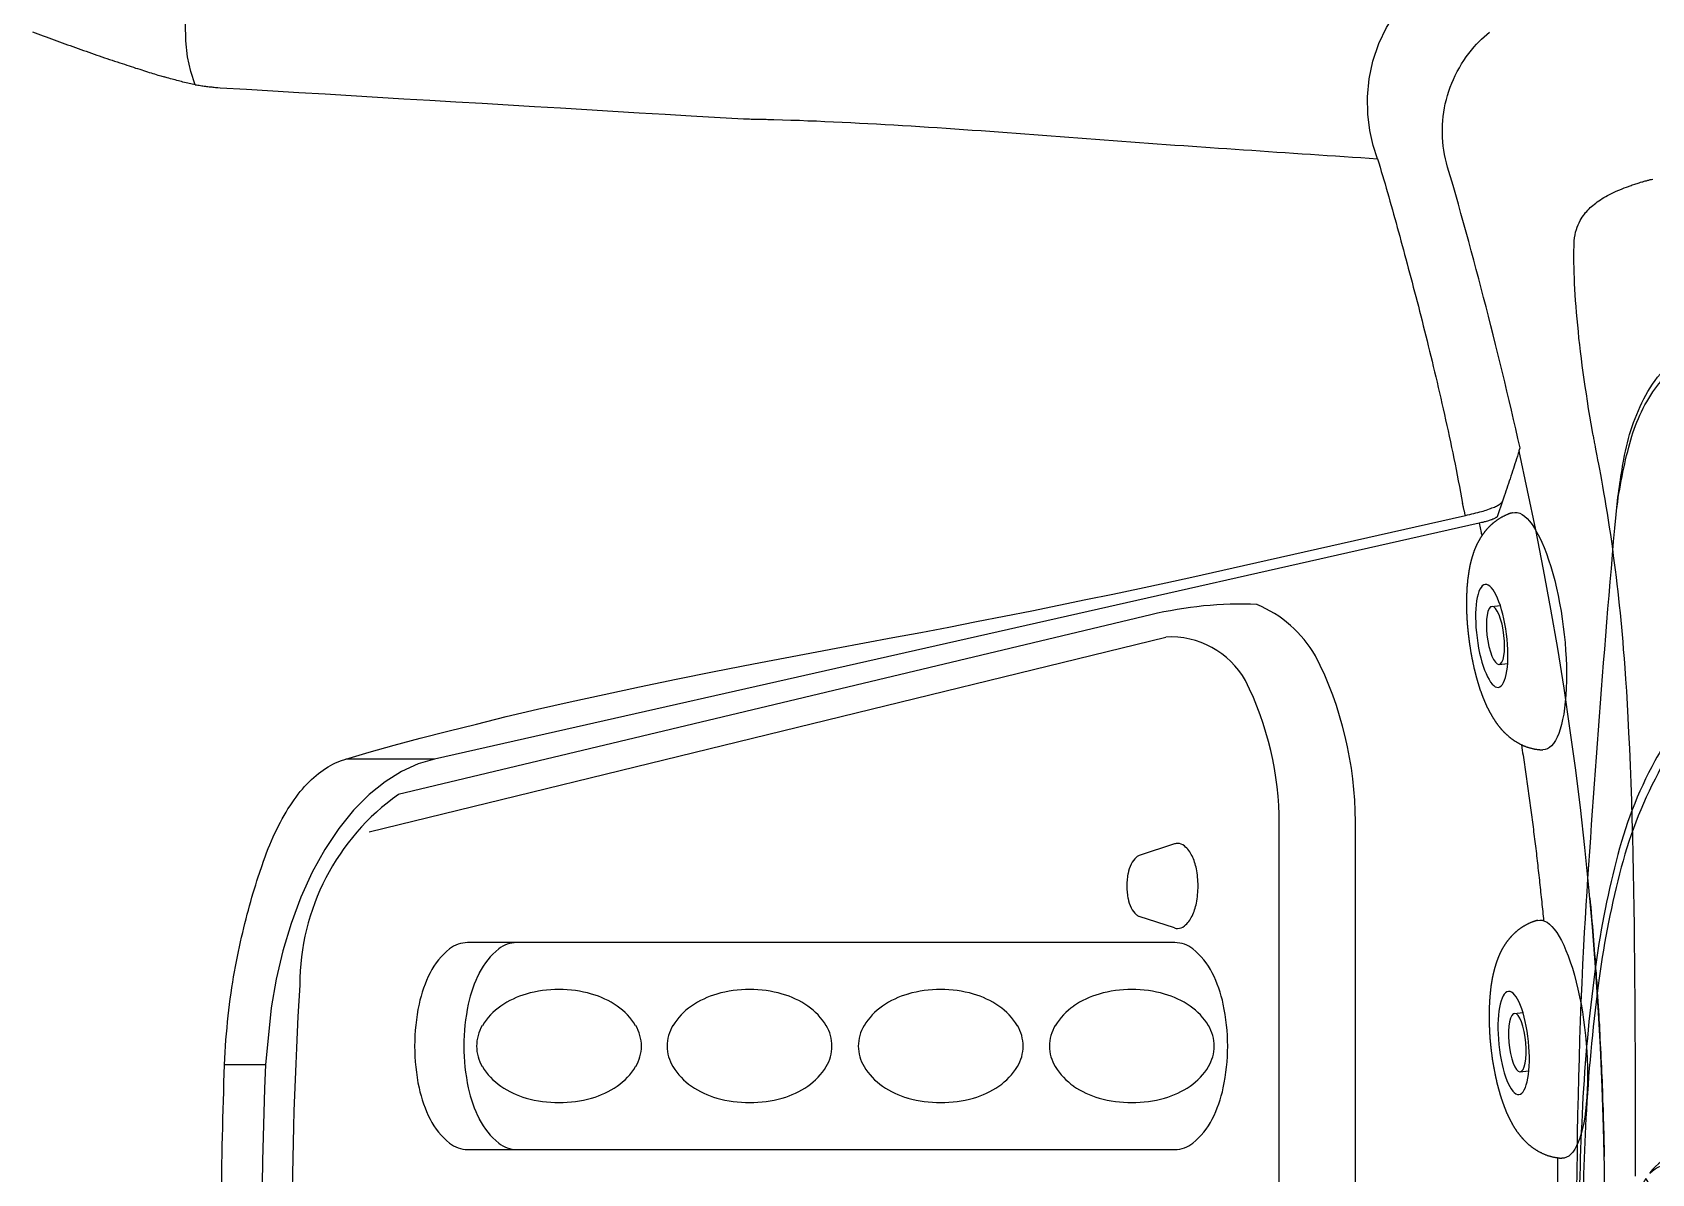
# Model space of a CAD drawing. Extents: x 941 to 1034, y 781 to 934.
# Drawn here: x 1010.56 to 1023.28, y 825.76 to 834.72 of the extents above; entities that cross this region are included whole.
import ezdxf

# ---------------------------------------------------------------- set-up
doc = ezdxf.new("R2010")
doc.units = 0
doc.header["$MEASUREMENT"] = 0
for name, color, linetype in [('1', 4, 'Continuous'), ('1_CYAN', 4, 'Continuous'), ('2', 2, 'Continuous'), ('DIM', 3, 'Continuous')]:
    doc.layers.add(name, color=color, linetype=linetype)

# ---------------------------------------------------------------- blocks, each defined once
blk = doc.blocks.new('Pillow07')
at = {"layer": '1_CYAN', "color": 4, "linetype": 'Continuous'}
blk.add_lwpolyline([(-2.358, -0.87, -0.006603), (-5.745, -0.616, -0.021924), (-6.178, -0.554, -0.081502), (-6.683, -0.382, -0.155149), (-7.057, -0.002, -0.083013), (-7.178, 0.3, -0.136326), (-7.125, 1.034, -0.096778), (-6.565, 1.944, -0.127397), (-4.291, 3.344, -0.186872), (-3.258, 3.28, 0.065625), (-1.71, 2.868, 0.071435), (1.71, 2.868, 0.065625), (3.258, 3.28, -0.186872), (4.291, 3.344, -0.127397), (6.565, 1.944, -0.096778), (7.125, 1.034, -0.136326), (7.178, 0.3, -0.083013), (7.057, -0.002, -0.155149), (6.683, -0.382, -0.081502), (6.178, -0.554, -0.021924), (5.745, -0.616, -0.006603), (2.358, -0.87, -0.02343)], format="xyb", close=True, dxfattribs=at)
at = {"layer": '1_CYAN', "color": 3, "linetype": 'Continuous'}
for points in [[(-7.051, -0.007, -0.035917), (-7.097, 0.106, -0.150356), (-7.089, 0.827, -0.114334), (-6.565, 1.702, -0.12673), (-4.367, 3.088, -0.194366), (-3.357, 3.079, 0.069606), (-1.71, 2.626, 0.073636), (1.71, 2.626, 0.069606), (3.357, 3.079, -0.194366), (4.367, 3.088, -0.12673), (6.565, 1.702, -0.114334), (7.089, 0.827, -0.150356), (7.097, 0.106, -0.034443), (7.053, -0.003)], [(-5.745, -0.616, -0.03429), (-6.274, -0.516, -0.087533), (-6.708, -0.327, -0.132713), (-6.986, -0.006, -0.179167), (-7.021, 0.761, -0.10283), (-6.565, 1.573, -0.130003), (-4.366, 2.938, -0.182201), (-3.385, 2.942, 0.065189), (-1.71, 2.497, 0.071467), (1.71, 2.497, 0.065189), (3.385, 2.942, -0.182201), (4.366, 2.938, -0.130003), (6.565, 1.573, -0.10283), (7.021, 0.761, -0.179167), (6.986, -0.006, -0.132713), (6.708, -0.327, -0.087533), (6.274, -0.516, -0.03429), (5.745, -0.616)], [(-0.014, 1.929, 0.082097), (-2.745, 1.506, 0.081749), (-3.889, 0.917, 0.10997), (-4.213, 0.537, 0.288824), (-4.2, 0.045, 0.128848), (-3.81, -0.311, 0.064282), (-3.023, -0.615, 0.029904), (-2.157, -0.782, 0.020061), (-1.104, -0.879, 0.013811), (0, -0.907, 0.013811), (1.104, -0.879, 0.020061), (2.157, -0.782, 0.029904), (3.023, -0.615, 0.064282), (3.81, -0.311, 0.128848), (4.2, 0.045, 0.288824), (4.213, 0.537, 0.10997), (3.889, 0.917, 0.081749), (2.745, 1.506, 0.082097), (0.014, 1.929)], [(0.011, 1.79, 0.069931), (-2.482, 1.457, 0.085576), (-3.783, 0.864, 0.092534), (-4.083, 0.559, 0.328712), (-4.083, 0.027, 0.110973), (-3.715, -0.285, 0.062647), (-2.923, -0.588, 0.030211), (-2.047, -0.756, 0.019896), (-1.004, -0.852, 0.013777), (0, -0.878, 0.013777), (1.004, -0.852, 0.019896), (2.047, -0.756, 0.030211), (2.923, -0.588, 0.062647), (3.715, -0.285, 0.110973), (4.083, 0.027, 0.328712), (4.083, 0.559, 0.092534), (3.783, 0.864, 0.085576), (2.482, 1.457, 0.069931), (-0.011, 1.79)], [(-0.673, -0.235, -0.282153), (-0.657, 0.213, -0.468167), (0.424, 0.365), (0.53, 0.464, 0.460953), (-0.64, 0.337, 0.238725), (-0.726, -0.14, 0.137161), (-0.575, -0.35, 0.261069), (-0.572, -0.35, 0.46986), (-0.572, -0.349, -0.265453), (-0.636, -0.154, -0.195188), (-0.504, 0.022, -0.314105), (0, 0), (0.103, 0.084, 0.355977), (-0.538, 0.084, 0.328478), (-0.641, -0.257, -0.416518), (-0.642, -0.26, -0.387302), (-0.648, -0.259, -0.279485), (-0.621, 0.078, -0.429748), (0.212, 0.176), (0.318, 0.268, 0.422176), (-0.607, 0.19, 0.293997), (-0.668, -0.234, -0.469659), (-0.669, -0.236, -0.320928), (-0.673, -0.236)], [(-0.103, -0.081, 0.285107), (0.492, -0.111, 0.365107), (0.641, 0.3, -0.389885), (0.642, 0.303, -0.434748), (0.648, 0.302, -0.361319), (0.536, -0.156, -0.307672), (-0.212, -0.163), (-0.318, -0.239, 0.290786), (0.528, -0.239, 0.371252), (0.668, 0.272, -0.388988), (0.669, 0.275, -0.244043), (0.673, 0.274, -0.383995), (0.537, -0.307, -0.280367), (-0.424, -0.313), (-0.53, -0.383, 0.237756), (0.409, -0.447, 0.379998), (0.74, 0.108, 0.130298), (0.575, 0.42, 0.419454), (0.572, 0.419, 0.370938), (0.572, 0.418, -0.227085), (0.632, 0.16, -0.183703), (0.51, -0.012, -0.310404), (0, 0), (-0.106, -0.083)]]:
    blk.add_lwpolyline(points, format="xyb", dxfattribs=at)
blk = doc.blocks.new('ENVOY')
at = {"layer": '1', "color": 3, "linetype": 'Continuous'}
for p, q in [((80.731, 29.47), (80.691, 29.353)), ((80.546, 29.296), (72.338, 27.443)), ((78.695, 28.963), (80.439, 29.357)), ((72.338, 27.443), (71.642, 27.443)), ((71.012, 25.043), (70.69, 25.043))]:
    blk.add_line(p, q, dxfattribs=at)
at = {"layer": '1', "color": 2}
for p, q in [((77.967, 28.576), (72.055, 27.164)), ((79.573, 26.951), (79.573, 20.407)), ((78.156, 26.002), (72.599, 26.002)), ((72.599, 24.377), (78.156, 24.377))]:
    blk.add_line(p, q, dxfattribs=at)
at = {"layer": '1', "color": 3}
for p, q in [((71.827, 26.873), (78.084, 28.402)), ((78.975, 20.444), (78.975, 26.934)), ((78.153, 26.777), (77.876, 26.685)), ((78.153, 26.117), (77.876, 26.208))]:
    blk.add_line(p, q, dxfattribs=at)
at = {"layer": '1', "color": 3, "linetype": 'Continuous'}
for points in [[(70.46, 32.741), (70.425, 32.844), (70.399, 32.959), (70.385, 33.086), (70.384, 33.223), (70.399, 33.366), (70.43, 33.511), (70.478, 33.653), (70.541, 33.787), (70.617, 33.909), (70.704, 34.014), (70.798, 34.102), (70.895, 34.17), (70.992, 34.218), (71.176, 34.264)], [(69.18, 33.157), (69.201, 33.149), (69.222, 33.141), (69.244, 33.133), (69.265, 33.125), (69.287, 33.117), (69.308, 33.109), (69.329, 33.102), (69.351, 33.094), (69.372, 33.086), (69.393, 33.078), (69.414, 33.071), (69.435, 33.063), (69.456, 33.055), (69.477, 33.048), (69.498, 33.04), (69.519, 33.033), (69.54, 33.025), (69.561, 33.018), (69.582, 33.01), (69.602, 33.003), (69.623, 32.996), (69.644, 32.989), (69.664, 32.981), (69.685, 32.974), (69.705, 32.967), (69.725, 32.96), (69.746, 32.953), (69.766, 32.946), (69.786, 32.94), (69.806, 32.933), (69.826, 32.926), (69.846, 32.92), (69.866, 32.913), (69.885, 32.907), (69.904, 32.901), (69.922, 32.895), (69.94, 32.889), (69.957, 32.883), (69.974, 32.878), (69.991, 32.872), (70.007, 32.867), (70.023, 32.862), (70.039, 32.857), (70.054, 32.852), (70.069, 32.847), (70.083, 32.843), (70.098, 32.838), (70.112, 32.834), (70.126, 32.829), (70.139, 32.825), (70.152, 32.821), (70.165, 32.817), (70.178, 32.814), (70.19, 32.81), (70.214, 32.803)], [(79.749, 32.159), (79.714, 32.264), (79.687, 32.382), (79.671, 32.51), (79.669, 32.646), (79.682, 32.786), (79.712, 32.927), (79.758, 33.064), (79.82, 33.191), (79.895, 33.307), (79.98, 33.405), (80.073, 33.486), (80.17, 33.548), (80.268, 33.591), (80.456, 33.627)], [(80.508, 33.038), (80.527, 33.059), (80.546, 33.079), (80.566, 33.099), (80.586, 33.118), (80.607, 33.136), (80.629, 33.154)], [(80.299, 32.094), (80.29, 32.126), (80.282, 32.159), (80.275, 32.192), (80.27, 32.226), (80.265, 32.259), (80.262, 32.292), (80.259, 32.326), (80.258, 32.359), (80.258, 32.392), (80.259, 32.426), (80.261, 32.459), (80.265, 32.492), (80.269, 32.526), (80.275, 32.559), (80.281, 32.591), (80.289, 32.624), (80.298, 32.656), (80.308, 32.689), (80.319, 32.721), (80.331, 32.752), (80.344, 32.783), (80.359, 32.814), (80.374, 32.845), (80.391, 32.874), (80.408, 32.904), (80.426, 32.932), (80.445, 32.96), (80.465, 32.987), (80.508, 33.038)], [(70.46, 32.741), (70.448, 32.743), (70.436, 32.746), (70.424, 32.748), (70.412, 32.751), (70.4, 32.753), (70.388, 32.756), (70.376, 32.759), (70.363, 32.762), (70.351, 32.765), (70.339, 32.768), (70.327, 32.771), (70.314, 32.774), (70.302, 32.778), (70.289, 32.781), (70.277, 32.785), (70.265, 32.788), (70.252, 32.792), (70.24, 32.796), (70.214, 32.803)], [(70.46, 32.741), (70.47, 32.739), (70.48, 32.738), (70.49, 32.736), (70.5, 32.734), (70.51, 32.733), (70.52, 32.731), (70.53, 32.73), (70.54, 32.729), (70.549, 32.727), (70.559, 32.726), (70.569, 32.725), (70.579, 32.724), (70.589, 32.723), (70.598, 32.722), (70.608, 32.721), (70.618, 32.72), (70.628, 32.719), (70.637, 32.719), (70.656, 32.717)], [(70.656, 32.717), (70.862, 32.705), (71.068, 32.693), (71.274, 32.68), (71.48, 32.668), (71.685, 32.656), (71.891, 32.644), (72.097, 32.631), (72.302, 32.619), (72.508, 32.607), (72.714, 32.595), (72.919, 32.582), (73.125, 32.57), (73.33, 32.558), (73.536, 32.546), (73.741, 32.533), (73.947, 32.521), (74.152, 32.509), (74.357, 32.497), (74.768, 32.472)], [(74.768, 32.472), (74.78, 32.472), (74.792, 32.472), (74.804, 32.472), (74.815, 32.472), (74.827, 32.471), (74.839, 32.471), (74.851, 32.471), (74.863, 32.471), (74.875, 32.47), (74.886, 32.47), (74.898, 32.47), (74.91, 32.47), (74.922, 32.469), (74.934, 32.469), (74.946, 32.469), (74.958, 32.468), (74.969, 32.468), (74.981, 32.468), (75.005, 32.467)], [(75.005, 32.467), (75.072, 32.465), (75.139, 32.463), (75.206, 32.461), (75.273, 32.458), (75.34, 32.456), (75.407, 32.453), (75.474, 32.45), (75.542, 32.447), (75.609, 32.444), (75.677, 32.44), (75.745, 32.437), (75.812, 32.433), (75.88, 32.429), (75.948, 32.425), (76.016, 32.421), (76.084, 32.417), (76.153, 32.413), (76.221, 32.408), (76.289, 32.404), (76.358, 32.399), (76.426, 32.395), (76.495, 32.39), (76.564, 32.385), (76.633, 32.38), (76.701, 32.375), (76.77, 32.37), (76.839, 32.365), (76.908, 32.36), (76.978, 32.355), (77.047, 32.35), (77.116, 32.344), (77.185, 32.339), (77.255, 32.334), (77.324, 32.329), (77.393, 32.323), (77.463, 32.318), (77.532, 32.313), (77.601, 32.308), (77.671, 32.302), (77.74, 32.297), (77.81, 32.292), (77.879, 32.287), (77.948, 32.282), (78.018, 32.277), (78.087, 32.271), (78.156, 32.266), (78.226, 32.262), (78.295, 32.257), (78.433, 32.247)], [(78.433, 32.247), (78.433, 32.247), (78.433, 32.247), (78.433, 32.247), (78.433, 32.247), (78.433, 32.247), (78.433, 32.247), (78.433, 32.247), (78.433, 32.247), (78.433, 32.247), (78.433, 32.247), (78.433, 32.247), (78.433, 32.247), (78.433, 32.247), (78.433, 32.247), (78.433, 32.247), (78.433, 32.247), (78.433, 32.247), (78.433, 32.247), (78.433, 32.247)], [(78.433, 32.247), (78.498, 32.243), (78.564, 32.239), (78.629, 32.234), (78.695, 32.23), (78.761, 32.226), (78.826, 32.221), (78.892, 32.217), (78.958, 32.212), (79.023, 32.208), (79.089, 32.203), (79.155, 32.199), (79.221, 32.195), (79.287, 32.19), (79.353, 32.186), (79.419, 32.181), (79.485, 32.177), (79.551, 32.172), (79.617, 32.168), (79.749, 32.159)], [(79.749, 32.159), (79.759, 32.126), (79.768, 32.093), (79.778, 32.06), (79.788, 32.027), (79.797, 31.994), (79.807, 31.961), (79.816, 31.928), (79.826, 31.894), (79.836, 31.86), (79.845, 31.827), (79.855, 31.793), (79.865, 31.758), (79.874, 31.724), (79.884, 31.69), (79.894, 31.655), (79.903, 31.62), (79.913, 31.585), (79.923, 31.55), (79.932, 31.515), (79.942, 31.479), (79.952, 31.443), (79.961, 31.408), (79.971, 31.372), (79.981, 31.335), (79.99, 31.299), (80, 31.262), (80.01, 31.226), (80.02, 31.189), (80.029, 31.151), (80.039, 31.114), (80.049, 31.076), (80.059, 31.039), (80.069, 31.001), (80.078, 30.962), (80.088, 30.924), (80.098, 30.885), (80.108, 30.846), (80.118, 30.807), (80.128, 30.768), (80.137, 30.728), (80.147, 30.689), (80.157, 30.649), (80.167, 30.608), (80.177, 30.568), (80.186, 30.527), (80.196, 30.486), (80.206, 30.445), (80.216, 30.404), (80.225, 30.362), (80.235, 30.32), (80.245, 30.278), (80.254, 30.236), (80.264, 30.194), (80.274, 30.151), (80.283, 30.108), (80.293, 30.065), (80.302, 30.022), (80.311, 29.979), (80.321, 29.936), (80.33, 29.892), (80.339, 29.848), (80.348, 29.804), (80.357, 29.761), (80.366, 29.717), (80.374, 29.673), (80.383, 29.628), (80.391, 29.584), (80.4, 29.54), (80.416, 29.452)], [(80.868, 29.888), (80.851, 29.963), (80.834, 30.037), (80.817, 30.111), (80.8, 30.185), (80.783, 30.259), (80.765, 30.333), (80.748, 30.407), (80.73, 30.48), (80.712, 30.554), (80.694, 30.628), (80.676, 30.701), (80.657, 30.775), (80.639, 30.848), (80.62, 30.922), (80.601, 30.996), (80.582, 31.069), (80.563, 31.143), (80.544, 31.216), (80.524, 31.289), (80.505, 31.363), (80.485, 31.436), (80.465, 31.509), (80.445, 31.583), (80.425, 31.656), (80.404, 31.729), (80.384, 31.802), (80.363, 31.875), (80.342, 31.948), (80.299, 32.094)], [(81.293, 31.49), (81.294, 31.515), (81.297, 31.539), (81.3, 31.561), (81.305, 31.583), (81.311, 31.603), (81.317, 31.622), (81.324, 31.64), (81.332, 31.657), (81.34, 31.673), (81.348, 31.687), (81.357, 31.701), (81.366, 31.714), (81.374, 31.725), (81.383, 31.736), (81.392, 31.746), (81.401, 31.756), (81.41, 31.765), (81.42, 31.775), (81.43, 31.784), (81.441, 31.793), (81.452, 31.802), (81.463, 31.811), (81.475, 31.82), (81.488, 31.829), (81.5, 31.837), (81.514, 31.846), (81.527, 31.854), (81.541, 31.862), (81.556, 31.87), (81.571, 31.878), (81.587, 31.886), (81.603, 31.894), (81.619, 31.901), (81.635, 31.909), (81.652, 31.916), (81.67, 31.923), (81.687, 31.93), (81.705, 31.937), (81.742, 31.95)], [(81.742, 31.95), (81.75, 31.953), (81.759, 31.956), (81.769, 31.959), (81.778, 31.962), (81.787, 31.965), (81.796, 31.968), (81.805, 31.971), (81.815, 31.974), (81.824, 31.977), (81.833, 31.979), (81.843, 31.982), (81.852, 31.985), (81.862, 31.987), (81.872, 31.99), (81.881, 31.992), (81.891, 31.995), (81.901, 31.997), (81.91, 32)], [(81.438, 30.017), (81.427, 30.077), (81.417, 30.137), (81.407, 30.196), (81.398, 30.254), (81.389, 30.312), (81.38, 30.369), (81.372, 30.425), (81.364, 30.481), (81.357, 30.536), (81.35, 30.591), (81.343, 30.644), (81.337, 30.697), (81.331, 30.75), (81.326, 30.801), (81.321, 30.852), (81.316, 30.902), (81.312, 30.951), (81.308, 30.998), (81.304, 31.045), (81.301, 31.091), (81.299, 31.135), (81.296, 31.179), (81.295, 31.221), (81.293, 31.263), (81.292, 31.303), (81.291, 31.343), (81.291, 31.381), (81.291, 31.418), (81.293, 31.49)], [(81.775, 24.167), (81.775, 24.307), (81.775, 24.448), (81.775, 24.588), (81.775, 24.729), (81.775, 24.869), (81.774, 25.01), (81.774, 25.15), (81.773, 25.291), (81.773, 25.431), (81.772, 25.572), (81.771, 25.712), (81.77, 25.852), (81.768, 25.993), (81.766, 26.133), (81.764, 26.273), (81.762, 26.414), (81.759, 26.554), (81.756, 26.695), (81.753, 26.835), (81.749, 26.975), (81.745, 27.115), (81.741, 27.256), (81.736, 27.394), (81.73, 27.526), (81.724, 27.65), (81.718, 27.767), (81.712, 27.876), (81.706, 27.978), (81.7, 28.071), (81.694, 28.157), (81.688, 28.234), (81.682, 28.304), (81.677, 28.365), (81.672, 28.422), (81.667, 28.479), (81.662, 28.536), (81.656, 28.592), (81.65, 28.649), (81.644, 28.705), (81.638, 28.761), (81.631, 28.817), (81.625, 28.873), (81.618, 28.929), (81.611, 28.985), (81.603, 29.041), (81.596, 29.096), (81.588, 29.152), (81.58, 29.208), (81.572, 29.264), (81.563, 29.32), (81.554, 29.375), (81.545, 29.431), (81.536, 29.485), (81.527, 29.538), (81.519, 29.587), (81.51, 29.635), (81.502, 29.679), (81.494, 29.721), (81.487, 29.759), (81.48, 29.794), (81.474, 29.826), (81.469, 29.853), (81.464, 29.877), (81.46, 29.897), (81.457, 29.912), (81.455, 29.923), (81.454, 29.933), (81.452, 29.942), (81.45, 29.952), (81.448, 29.961), (81.447, 29.97), (81.445, 29.98), (81.443, 29.989), (81.441, 29.999), (81.438, 30.017)], [(80.86, 29.862), (80.854, 29.843), (80.847, 29.823), (80.841, 29.803), (80.835, 29.784), (80.828, 29.764), (80.822, 29.745), (80.816, 29.725), (80.809, 29.705), (80.803, 29.686), (80.796, 29.666), (80.79, 29.646), (80.783, 29.627), (80.777, 29.607), (80.77, 29.588), (80.764, 29.568), (80.757, 29.548), (80.751, 29.529), (80.744, 29.509), (80.731, 29.47)], [(80.86, 29.862), (80.86, 29.863), (80.861, 29.865), (80.861, 29.866), (80.862, 29.867), (80.862, 29.869), (80.863, 29.87), (80.863, 29.871), (80.863, 29.873), (80.864, 29.874), (80.864, 29.875), (80.865, 29.876), (80.865, 29.878), (80.866, 29.879), (80.866, 29.88), (80.866, 29.882), (80.867, 29.883), (80.867, 29.884), (80.868, 29.886), (80.868, 29.888)], [(81.533, 23.607), (81.533, 23.921), (81.531, 24.236), (81.524, 24.551), (81.514, 24.865), (81.5, 25.18), (81.483, 25.494), (81.462, 25.808), (81.437, 26.122), (81.409, 26.436), (81.377, 26.749), (81.342, 27.062), (81.303, 27.375), (81.26, 27.687), (81.214, 28), (81.164, 28.311), (81.11, 28.622), (81.053, 28.933), (80.992, 29.243), (80.86, 29.862)], [(80.439, 29.357), (80.438, 29.361), (80.437, 29.366), (80.435, 29.371), (80.434, 29.376), (80.433, 29.381), (80.432, 29.385), (80.431, 29.39), (80.43, 29.395), (80.429, 29.4), (80.427, 29.405), (80.426, 29.409), (80.425, 29.414), (80.424, 29.419), (80.423, 29.424), (80.422, 29.428), (80.421, 29.433), (80.419, 29.438), (80.418, 29.443), (80.416, 29.452)], [(80.439, 29.357), (80.456, 29.361), (80.473, 29.365), (80.49, 29.369), (80.506, 29.373), (80.521, 29.377), (80.536, 29.381), (80.551, 29.385), (80.565, 29.388), (80.578, 29.392), (80.591, 29.396), (80.603, 29.4), (80.615, 29.404), (80.627, 29.408), (80.637, 29.412), (80.647, 29.416), (80.657, 29.42), (80.666, 29.423), (80.675, 29.427), (80.683, 29.431), (80.69, 29.435), (80.697, 29.438), (80.703, 29.442), (80.708, 29.446), (80.713, 29.449), (80.718, 29.453), (80.722, 29.456), (80.725, 29.46), (80.727, 29.463), (80.731, 29.47)], [(80.691, 29.353), (80.69, 29.351), (80.689, 29.349), (80.687, 29.346), (80.685, 29.344), (80.682, 29.342), (80.679, 29.34), (80.676, 29.338), (80.672, 29.336), (80.668, 29.333), (80.663, 29.331), (80.658, 29.329), (80.652, 29.327), (80.647, 29.324), (80.64, 29.322), (80.634, 29.32), (80.626, 29.317), (80.619, 29.315), (80.611, 29.313), (80.603, 29.31), (80.594, 29.308), (80.585, 29.306), (80.576, 29.303), (80.566, 29.301), (80.546, 29.296)], [(75.495, 28.315), (75.718, 28.356), (75.94, 28.398), (76.16, 28.439), (76.38, 28.481), (76.598, 28.524), (76.815, 28.566), (77.031, 28.609), (77.245, 28.653), (77.457, 28.696), (77.668, 28.74), (77.877, 28.784), (78.085, 28.828), (78.29, 28.873), (78.695, 28.963)], [(71.642, 27.443), (71.827, 27.497), (72.022, 27.552), (72.227, 27.607), (72.443, 27.663), (72.668, 27.719), (72.903, 27.777), (73.149, 27.835), (73.405, 27.893), (73.672, 27.952), (73.949, 28.011), (74.237, 28.071), (74.536, 28.132), (74.845, 28.193), (75.495, 28.315)], [(70.984, 26.608), (70.996, 26.641), (71.008, 26.675), (71.02, 26.707), (71.033, 26.74), (71.046, 26.771), (71.059, 26.802), (71.072, 26.832), (71.086, 26.862), (71.1, 26.891), (71.114, 26.92), (71.128, 26.947), (71.143, 26.974), (71.158, 27.001), (71.173, 27.027), (71.188, 27.052), (71.204, 27.076), (71.22, 27.1), (71.236, 27.123), (71.252, 27.145), (71.269, 27.167), (71.285, 27.188), (71.302, 27.208), (71.319, 27.228), (71.337, 27.246), (71.354, 27.265), (71.372, 27.282), (71.39, 27.298), (71.409, 27.314), (71.427, 27.329), (71.446, 27.343), (71.464, 27.357), (71.483, 27.37), (71.503, 27.382), (71.522, 27.393), (71.541, 27.403), (71.561, 27.413), (71.581, 27.422), (71.601, 27.43), (71.642, 27.443)], [(72.338, 27.443), (72.21, 27.405), (72.081, 27.346), (71.952, 27.266), (71.825, 27.164), (71.703, 27.041), (71.587, 26.897), (71.478, 26.734), (71.379, 26.554), (71.29, 26.359), (71.212, 26.152), (71.147, 25.936), (71.095, 25.714), (71.055, 25.49), (71.012, 25.043)], [(70.69, 25.043), (70.692, 25.092), (70.695, 25.14), (70.698, 25.189), (70.701, 25.237), (70.705, 25.285), (70.709, 25.332), (70.714, 25.379), (70.719, 25.426), (70.724, 25.471), (70.729, 25.516), (70.735, 25.561), (70.741, 25.604), (70.748, 25.648), (70.755, 25.69), (70.761, 25.732), (70.769, 25.773), (70.776, 25.814), (70.783, 25.854), (70.791, 25.893), (70.799, 25.932), (70.807, 25.97), (70.815, 26.007), (70.824, 26.045), (70.832, 26.081), (70.841, 26.118), (70.85, 26.153), (70.859, 26.189), (70.868, 26.224), (70.877, 26.258), (70.886, 26.292), (70.896, 26.326), (70.905, 26.359), (70.915, 26.392), (70.925, 26.424), (70.935, 26.456), (70.944, 26.487), (70.954, 26.518), (70.964, 26.548), (70.984, 26.608)], [(81.417, 26.352), (81.42, 26.316), (81.424, 26.279), (81.427, 26.242), (81.43, 26.205), (81.433, 26.168), (81.436, 26.131), (81.439, 26.094), (81.442, 26.058), (81.445, 26.021), (81.448, 25.984), (81.451, 25.947), (81.454, 25.91), (81.457, 25.873), (81.46, 25.836), (81.462, 25.799), (81.465, 25.762), (81.467, 25.726), (81.47, 25.689), (81.472, 25.652), (81.475, 25.615), (81.477, 25.578), (81.48, 25.541), (81.482, 25.504), (81.484, 25.467), (81.486, 25.43), (81.488, 25.393), (81.491, 25.356), (81.493, 25.319), (81.495, 25.282), (81.496, 25.245), (81.498, 25.208), (81.5, 25.171), (81.502, 25.134), (81.504, 25.097), (81.505, 25.06), (81.507, 25.023), (81.509, 24.986), (81.51, 24.949), (81.512, 24.913), (81.513, 24.876), (81.515, 24.839), (81.516, 24.802), (81.517, 24.765), (81.519, 24.728), (81.52, 24.691), (81.521, 24.654), (81.522, 24.617), (81.523, 24.58), (81.524, 24.543), (81.525, 24.506), (81.526, 24.469), (81.527, 24.432), (81.528, 24.395), (81.529, 24.321)], [(70.667, 24.124), (70.668, 24.195), (70.669, 24.266), (70.67, 24.336), (70.672, 24.407), (70.673, 24.478), (70.675, 24.548), (70.677, 24.619), (70.679, 24.69), (70.681, 24.76), (70.683, 24.831), (70.685, 24.902), (70.69, 25.043)], [(71.012, 25.043), (71.004, 24.855), (70.997, 24.666), (70.992, 24.478), (70.987, 24.289), (70.984, 24.101), (70.981, 23.912), (70.98, 23.723), (70.98, 23.534), (70.981, 23.346), (70.984, 23.157), (70.987, 22.968), (70.992, 22.78), (70.997, 22.591), (71.012, 22.215)]]:
    blk.add_lwpolyline(points, dxfattribs=at)
for points in [[(80.546, 29.296), (80.562, 29.224, -0.000269), (80.568, 29.198, -0.000741)], [(80.879, 27.557, -0.000264), (80.883, 27.531, -0.000769), (80.894, 27.456, -0.000769), (80.906, 27.381, -0.00077), (80.917, 27.306, -0.00077), (80.927, 27.231, -0.000771), (80.938, 27.155, -0.000772), (80.948, 27.08, -0.000773), (80.958, 27.005, -0.000773), (80.968, 26.929, -0.000774), (80.977, 26.853, -0.000775), (80.987, 26.778, -0.000776), (80.996, 26.702, -0.000777), (81.005, 26.626, -0.000778), (81.013, 26.55, -0.000779), (81.022, 26.474, -0.00078), (81.03, 26.398, -0.000781), (81.038, 26.321, -0.000781), (81.046, 26.245, -0.000719), (81.053, 26.175, -0.000781)], [(81.161, 24.312, -0.000704), (81.162, 24.243, -0.000789), (81.163, 24.166, -0.000789), (81.164, 24.088, -0.000789), (81.165, 24.011, -0.000789), (81.166, 23.934, -0.00079), (81.166, 23.856, -0.00079), (81.166, 23.779, -0.000791), (81.166, 23.701, -0.000791), (81.165, 23.624, -0.000792), (81.164, 23.546, -0.000791), (81.163, 23.469, -0.000791), (81.162, 23.392, -0.00079), (81.16, 23.314, -0.00079), (81.159, 23.237, -0.000789), (81.157, 23.159, -0.000789), (81.154, 23.082, -0.000779), (81.152, 23.006, -0.000788)]]:
    blk.add_lwpolyline(points, format="xyb", dxfattribs=at)
at = {"layer": '1', "color": 2}
for centre, radius, start, end in [((78.685, 25.57), 3.091, 87.8387, 103.4183), ((78.428, 27.77), 0.963, 30.1942, 67.2208), ((76.698, 26.951), 2.876, 0, 26.9658), ((73.113, 25.669), 1.832, 125.2731, 180), ((72.599, 25.777), 0.225, 90, 128.9854), ((78.156, 25.777), 0.225, 51.0146, 90), ((72.824, 25.498), 0.584, 128.9854, 152.8976), ((77.93, 25.498), 0.584, 27.1024, 51.0146), ((73.188, 25.312), 0.992, 152.8976, 168.0313), ((77.566, 25.312), 0.992, 11.9687, 27.1024), ((102.771, 23.689), 31.552, 176.4024, 183.5963), ((73.766, 25.189), 1.583, 168.0313, 180), ((76.988, 25.189), 1.583, 0, 11.9687), ((73.766, 25.189), 1.583, 180, 191.9687), ((76.988, 25.189), 1.583, 348.0313, 0), ((73.188, 25.067), 0.992, 191.9687, 207.1024), ((77.566, 25.067), 0.992, 332.8976, 348.0313), ((72.824, 24.881), 0.584, 207.1024, 231.0146), ((77.93, 24.881), 0.584, 308.9854, 332.8976), ((72.599, 24.602), 0.225, 231.0146, 270), ((78.156, 24.602), 0.225, 270, 308.9854)]:
    blk.add_arc(centre, radius, start, end, dxfattribs=at)
at = {"layer": '1', "color": 3}
for centre, radius, start, end in [((78.121, 27.724), 0.679, 29.6167, 93.1411), ((76.447, 26.934), 2.529, 360, 26.425), ((78.178, 26.7), 0.0812, 90, 108.2632), ((78.178, 26.7), 0.0812, 48.9757, 90), ((78.074, 26.58), 0.24, 25.4587, 48.9757), ((78.087, 26.485), 0.305, 154.1951, 168.6745), ((77.968, 26.542), 0.173, 130.5852, 154.1951), ((77.895, 26.628), 0.0603, 108.2632, 130.5852), ((77.906, 26.5), 0.427, 11.1558, 25.4587), ((78.276, 26.447), 0.498, 168.6745, 180), ((77.638, 26.447), 0.7, 0, 11.1558), ((78.276, 26.447), 0.498, 180, 191.3255), ((78.087, 26.409), 0.305, 191.3255, 205.8049), ((77.638, 26.447), 0.7, 348.8442, 0), ((77.968, 26.351), 0.173, 205.8049, 229.4148), ((77.895, 26.266), 0.0603, 229.4148, 251.7368), ((78.074, 26.314), 0.24, 311.0243, 334.5413), ((77.906, 26.394), 0.427, 334.5413, 348.8442), ((78.178, 26.194), 0.0812, 251.7368, 270), ((78.178, 26.194), 0.0812, 270, 311.0243), ((72.985, 25.777), 0.225, 90, 128.9854), ((73.211, 25.498), 0.584, 128.9854, 152.8976), ((73.575, 25.312), 0.992, 152.8976, 168.0313), ((73.248, 24.939), 0.685, 105.9014, 124.5191), ((73.317, 24.697), 0.937, 90, 105.9014), ((73.317, 24.697), 0.937, 74.0986, 90), ((73.386, 24.939), 0.685, 55.4809, 74.0986), ((74.746, 24.939), 0.685, 105.9014, 124.5191), ((74.815, 24.697), 0.937, 90, 105.9014), ((74.815, 24.697), 0.937, 74.0986, 90), ((74.884, 24.939), 0.685, 55.4809, 74.0986), ((76.247, 24.939), 0.685, 105.9014, 124.5191), ((76.316, 24.697), 0.937, 90, 105.9014), ((76.316, 24.697), 0.937, 74.0986, 90), ((76.385, 24.939), 0.685, 55.4809, 74.0986), ((77.749, 24.939), 0.685, 105.9014, 124.5191), ((77.818, 24.697), 0.937, 90, 105.9014), ((77.818, 24.697), 0.937, 74.0986, 90), ((77.887, 24.939), 0.685, 55.4809, 74.0986), ((74.153, 25.189), 1.583, 168.0313, 180), ((73.143, 25.092), 0.499, 124.5191, 148.9414), ((73.492, 25.092), 0.499, 31.0586, 55.4809), ((74.64, 25.092), 0.499, 124.5191, 148.9414), ((74.989, 25.092), 0.499, 31.0586, 55.4809), ((76.142, 25.092), 0.499, 124.5191, 148.9414), ((76.491, 25.092), 0.499, 31.0586, 55.4809), ((77.644, 25.092), 0.499, 124.5191, 148.9414), ((77.993, 25.092), 0.499, 31.0586, 55.4809), ((72.982, 25.189), 0.312, 148.9414, 180), ((73.653, 25.189), 0.312, 0, 31.0586), ((74.479, 25.189), 0.312, 148.9414, 180), ((75.15, 25.189), 0.312, 360, 31.0586), ((75.981, 25.189), 0.312, 148.9414, 180), ((76.652, 25.189), 0.312, 0, 31.0586), ((77.483, 25.189), 0.312, 148.9414, 180), ((78.153, 25.189), 0.312, 0, 31.0586), ((74.153, 25.189), 1.583, 180, 191.9687), ((72.982, 25.189), 0.312, 180, 211.0586), ((73.653, 25.189), 0.312, 328.9414, 360), ((74.479, 25.189), 0.312, 180, 211.0586), ((75.15, 25.189), 0.312, 328.9414, 360), ((75.981, 25.189), 0.312, 180, 211.0586), ((76.652, 25.189), 0.312, 328.9414, 360), ((77.483, 25.189), 0.312, 180, 211.0586), ((78.153, 25.189), 0.312, 328.9414, 360), ((73.143, 25.286), 0.499, 211.0586, 235.4809), ((73.492, 25.286), 0.499, 304.5191, 328.9414), ((74.64, 25.286), 0.499, 211.0586, 235.4809), ((74.989, 25.286), 0.499, 304.5191, 328.9414), ((76.142, 25.286), 0.499, 211.0586, 235.4809), ((76.491, 25.286), 0.499, 304.5191, 328.9414), ((77.644, 25.286), 0.499, 211.0586, 235.4809), ((77.993, 25.286), 0.499, 304.5191, 328.9414), ((73.575, 25.067), 0.992, 191.9687, 207.1024), ((73.248, 25.439), 0.685, 235.4809, 254.0986), ((73.386, 25.439), 0.685, 285.9014, 304.5191), ((74.746, 25.439), 0.685, 235.4809, 254.0986), ((74.884, 25.439), 0.685, 285.9014, 304.5191), ((76.247, 25.439), 0.685, 235.4809, 254.0986), ((76.385, 25.439), 0.685, 285.9014, 304.5191), ((77.749, 25.439), 0.685, 235.4809, 254.0986), ((77.887, 25.439), 0.685, 285.9014, 304.5191), ((73.317, 25.682), 0.937, 254.0986, 270), ((73.317, 25.682), 0.937, 270, 285.9014), ((74.815, 25.682), 0.937, 254.0986, 270), ((74.815, 25.682), 0.937, 270, 285.9014), ((76.316, 25.682), 0.937, 254.0986, 270), ((76.316, 25.682), 0.937, 270, 285.9014), ((77.818, 25.682), 0.937, 254.0986, 270), ((77.818, 25.682), 0.937, 270, 285.9014), ((73.211, 24.881), 0.584, 207.1024, 231.0146), ((72.985, 24.602), 0.225, 231.0146, 270)]:
    blk.add_arc(centre, radius, start, end, dxfattribs=at)
at = {"layer": 'DIM'}
for p, q in [((80.646, 28.643), (80.711, 28.651)), ((80.704, 28.187), (80.769, 28.195)), ((80.824, 25.445), (80.889, 25.452)), ((80.87, 24.988), (80.935, 24.994))]:
    blk.add_line(p, q, dxfattribs=at)
at = {"layer": 'DIM', "extrusion": (1.19572e-18, -2.78284e-17, -1)}
blk.add_ellipse((80.94, 28.449), major_axis=(0.119, -0.932), ratio=0.28756, start_param=3.096514, end_param=6.328264, dxfattribs=at)
at = {"layer": 'DIM', "extrusion": (-1.28744e-17, 8.22987e-17, -1)}
blk.add_ellipse((80.646, 28.411), major_axis=(0.052, -0.404), ratio=0.28756, start_param=4.355360367553329, end_param=10.63854567473291, dxfattribs=at)
at = {"layer": 'DIM', "extrusion": (-5.83934e-18, 2.72351e-17, -1)}
blk.add_ellipse((80.675, 28.415), major_axis=(0.029, -0.228), ratio=0.28756, start_param=1.213768, end_param=7.496953, dxfattribs=at)
at = {"layer": 'DIM', "extrusion": (4.97161e-19, -2.78497e-17, -1)}
blk.add_ellipse((81.113, 25.244), major_axis=(0.096, -0.935), ratio=0.28756, start_param=3.096514, end_param=6.328264, dxfattribs=at)
at = {"layer": 'DIM', "extrusion": (-1.08056e-17, 8.25958e-17, -1)}
blk.add_ellipse((80.818, 25.214), major_axis=(0.041, -0.405), ratio=0.28756, start_param=4.355360367553329, end_param=10.63854567473291, dxfattribs=at)
at = {"layer": 'DIM', "extrusion": (-5.15421e-18, 2.73731e-17, -1)}
blk.add_ellipse((80.847, 25.217), major_axis=(0.023, -0.229), ratio=0.28756, start_param=1.213768, end_param=7.496953, dxfattribs=at)
at = {"layer": 'DIM'}
for points in [[(80.809, 29.379), (80.776, 29.368), (80.745, 29.354), (80.716, 29.339), (80.689, 29.322), (80.661, 29.301), (80.636, 29.279), (80.614, 29.257), (80.595, 29.235), (80.572, 29.204), (80.553, 29.175), (80.537, 29.146), (80.523, 29.118), (80.506, 29.077), (80.493, 29.037), (80.482, 28.998), (80.473, 28.959), (80.466, 28.92), (80.457, 28.858), (80.451, 28.796), (80.448, 28.732), (80.447, 28.667), (80.448, 28.601), (80.45, 28.549), (80.454, 28.497), (80.459, 28.445), (80.465, 28.393), (80.472, 28.341), (80.482, 28.278), (80.494, 28.216), (80.507, 28.155), (80.522, 28.096), (80.536, 28.046), (80.551, 27.997), (80.568, 27.95), (80.586, 27.904), (80.606, 27.859), (80.63, 27.812), (80.657, 27.765), (80.688, 27.719), (80.715, 27.685), (80.747, 27.65), (80.786, 27.615), (80.821, 27.589), (80.862, 27.565), (80.897, 27.548), (80.936, 27.534), (80.98, 27.523), (81.026, 27.517), (81.047, 27.516)], [(81.005, 26.177), (80.972, 26.166), (80.94, 26.154), (80.911, 26.139), (80.884, 26.123), (80.855, 26.103), (80.83, 26.081), (80.808, 26.06), (80.788, 26.038), (80.764, 26.008), (80.744, 25.979), (80.727, 25.95), (80.713, 25.923), (80.695, 25.882), (80.681, 25.843), (80.669, 25.804), (80.659, 25.765), (80.65, 25.726), (80.64, 25.665), (80.633, 25.603), (80.628, 25.539), (80.625, 25.474), (80.625, 25.408), (80.626, 25.356), (80.628, 25.304), (80.631, 25.252), (80.636, 25.2), (80.642, 25.148), (80.65, 25.085), (80.661, 25.022), (80.673, 24.961), (80.686, 24.901), (80.699, 24.851), (80.713, 24.802), (80.729, 24.754), (80.746, 24.708), (80.764, 24.662), (80.787, 24.614), (80.812, 24.567), (80.842, 24.52), (80.869, 24.485), (80.9, 24.45), (80.937, 24.414), (80.972, 24.388), (81.012, 24.362), (81.047, 24.345), (81.086, 24.329), (81.129, 24.318), (81.176, 24.31), (81.197, 24.308)]]:
    blk.add_open_spline(points, degree=1, knots=[1.258846, 1.258846, 1.28405, 1.309253, 1.334457, 1.359661, 1.389764, 1.419868, 1.449972, 1.480075, 1.522807, 1.565539, 1.60827, 1.651002, 1.715116, 1.779231, 1.843346, 1.90746, 1.971575, 2.071337, 2.171099, 2.270861, 2.370623, 2.470385, 2.54716, 2.623934, 2.700709, 2.777484, 2.854259, 2.947334, 3.040409, 3.133485, 3.22656, 3.306164, 3.385768, 3.465372, 3.544977, 3.624581, 3.7092, 3.79382, 3.87844, 3.94015, 4.001861, 4.063571, 4.110156, 4.15674, 4.191384, 4.226028, 4.260673, 4.295317, 4.310282, 4.310282], dxfattribs=at)
at = {"layer": '2', "linetype": 'Continuous', "rotation": 270}
blk.add_blockref('Pillow07', (82.238, 23.619), dxfattribs=at)

msp = doc.modelspace()

# ---------------------------------------------------------------- block references
at = {"layer": '1'}
msp.add_blockref('ENVOY', (941.378, 801.568), dxfattribs=at)

doc.saveas('drawing.dxf')
